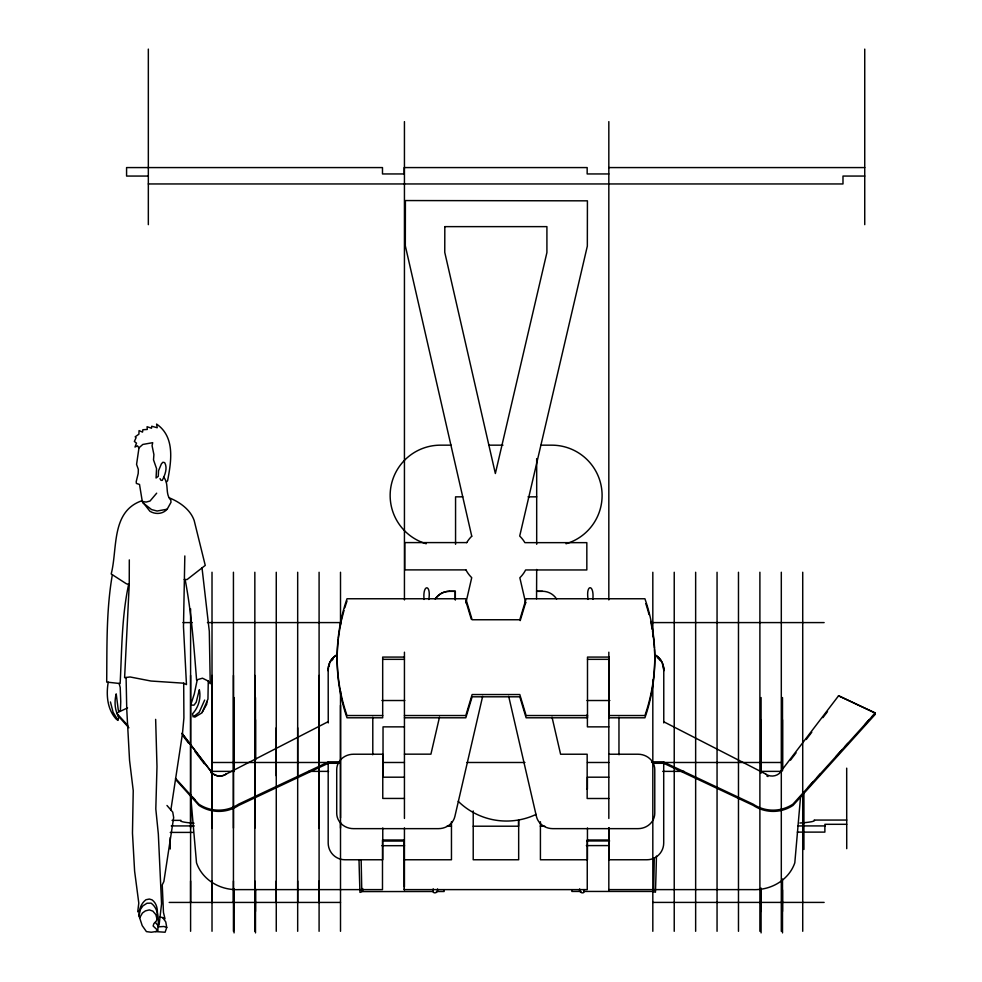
<?xml version="1.0" encoding="UTF-8"?>
<svg xmlns="http://www.w3.org/2000/svg" width="982" height="982" viewBox="0 0 982 982"><rect width="100%" height="100%" fill="white"/><g stroke="black" fill="none" stroke-linecap="round" stroke-linejoin="round"><path stroke-width="1.47" d="M190.594 902.409L190.594 881.001M212.014 902.409L212.014 881.001M233.434 902.409L233.434 881.001M234.072 911.443L234.072 889.913M234.072 767.126L234.072 719.72M254.841 902.433L254.841 881.026M255.492 911.443L255.492 889.913M255.492 759.651L255.492 719.72M276.261 902.433L276.261 881.026M297.681 902.433L297.681 881.026M319.089 902.433L319.089 881.026M340.508 705.322L340.508 931.304M761.087 911.443L761.087 889.913M761.087 772.625L761.087 719.72M782.507 911.443L782.507 889.913M782.507 767.126L782.507 719.72M184.825 555.947L183.474 626.725L186.47 684.601L183.695 683.19L150.983 681.029L130.066 676.966L124.604 677.678L129.243 584.474L129.305 559.9M424.077 599.462C422.407 584.106 431.331 583.738 428.815 599.499M185.132 579.54C191.453 612.694 193.945 646.524 196.572 679.925L202.464 678.206L208.27 681.066L207.951 699.123L201.985 712.834L194.804 717.155L194.289 716.16L199.211 712.245L204.661 700.068M654.258 858.452L653.631 891.73L655.436 892.245A219.219 8.752 89.9 0 0 656.442 856.083M588.095 599.425C585.567 583.664 594.491 584.02 592.833 599.376M583.946 889.582C585.861 894.958 578.251 893.117 579.662 888.882M437.53 888.943C438.696 893.829 430.963 894.553 433.222 888.82M139.051 916.01C138.806 909.872 140.917 903.538 145.962 899.733L149.338 899.046L152.001 899.831C158.605 904.717 157.795 913.542 156.568 920.735L153.867 923.632L153.131 926.001L157.709 930.371L155.708 931.611L151.228 932.237L146.428 931.611L142.218 925.645L139.051 916.01L140.291 909.676L142.844 905.92L146.969 903.256L151.093 903.145C159.28 909.136 158.912 921.276 157.709 930.371M206.957 701.406L206.711 704.254L202.341 711.999M800.625 796.021L794.806 862.822A42.152 38.016 0 0 1 752.335 889.618L608.828 889.618M156.678 493.185L150.013 501.041L146.146 502.06L142.991 501.606L142.157 500.648C110.794 511.229 117.754 548.557 111.199 573.954L112.341 574.716C106.179 610.203 107.05 646.266 106.694 682.085L120.135 683.558C121.878 650.477 121.621 616.77 128.667 584.327M108.241 682.171C105.995 694.949 107.259 709.986 116.735 719.622L117.644 719.708M170.868 809.966L182.48 733.493L183.904 717.989L183.695 683.19M439.506 717.081L430.926 754.164L404.437 754.164M465.91 602.874L471.728 577.662A32.995 30.319 0 0 1 465.971 569.953M482.653 696.312L454.887 816.435A16.78 15.417 0 0 1 438.475 828.648L353.495 828.648A16.78 15.417 0 0 1 336.716 813.243L336.716 769.643A16.78 15.417 0 0 1 353.495 754.225L382.771 754.225L382.771 798.44L404.437 798.44M520.215 620.612L525.701 602.42M160.029 917.004L162.717 917.605L165.762 921.902L166.744 927.474L165.111 932.237L155.708 931.611M159.992 478.639L161.036 480.345L162.288 480.345C164.878 475.055 167.799 468.267 164.694 462.645L162.877 462.227L161.355 463.934L158.532 470.759L158.262 476.344L156.064 477.988L156.555 468.635L153.511 459.834L153.904 454.592L152.075 445.718L152.701 442.673L142.795 444.453L138.978 447.829L136.572 464.425L138.339 469.371L138.216 473.434L136.203 481.683L136.4 483.439L139.518 484.445L142.157 500.648M197.259 679.728L194.289 693.943L191.06 703.922L191.723 705.113L194.006 705.162L196.228 702.204L199.334 689.708C201.187 698.276 198.487 707.421 192.546 713.804L193.147 716.909L194.289 716.16M141.715 500.783L149.902 511.254C155.475 514.617 162.656 514.224 167.161 509.228L171.003 502.318L170.819 500.145C164.743 493.786 169.358 483.88 163.761 477.289M139.64 917.875L142.451 913.002L145.397 910.891L149.325 909.897L152.861 911.112L155.868 914.659L156.911 918.649M790.522 760.129L796.071 752.838M806.247 739.495L811.795 732.216M822.891 717.658L827.519 711.594M166.437 482.076L167.591 480.738C171.261 461.528 175.361 437.015 156.592 424.077L157.23 427.747L151.707 426.237L151.535 428.226L147.067 426.716L147.288 429.453L142.869 429.735L142.537 432.105L139.063 430.595L138.904 434.179L135.16 436.83L136.105 437.628L134.374 441.47L136.498 443.164L134.988 447.043L137.443 445.816L138.978 447.829M808.186 787.306L813.329 781.623M817.331 777.192L820.449 773.742M835.682 756.877L841.721 750.187M844.766 746.811L847.871 743.374M865.142 724.25L869.205 719.745M872.2 716.443L875.306 712.993L838.616 695.735L779.303 773.46A11.379 11.379 0 0 1 765.776 774.172M875.306 714.282L793.014 805.412A35.99 35.99 0 0 1 753.292 805.412L663.771 763.296L653.042 763.296M226.044 774.172L328.246 721.635M127.574 707.887L116.576 713.067L127.758 725.44M139.297 911.149L137.726 911.812L138.793 903.084L134.608 871.12L132.472 833.092L133.233 790.584L129.55 760.35L126.752 709.286L126.089 677.482M586.745 789.16L587.408 789.049L587.408 777.192L608.828 777.192M167.161 509.228L157.095 511.021L151.596 509.597L142.586 502.538M158.176 926.861L163.884 926.48L166.744 927.474M608.828 167.578L864.737 167.578M608.828 173.949L587.162 173.949L587.162 167.578L404.154 167.578L404.154 173.949L382.489 173.949L382.489 167.578L126.58 167.578L126.58 176.06L148.331 176.06M864.737 176.06L842.986 176.06L842.986 183.953L148.331 183.953M451.168 445.165L440.501 445.165A50.328 50.328 0 0 0 426.213 543.758M489.269 445.165L502.98 445.165M541.082 445.165L551.749 445.165A50.328 50.328 0 0 1 566.037 543.758M462.78 496.843L455.562 496.843L455.562 544.298M528.021 496.843L536.688 496.843M466.72 542.592L404.78 542.592L404.78 569.891L465.971 569.891M435.345 598.934A16.78 16.78 0 0 1 449.425 591.274L455.329 591.274L455.329 600.076M536.688 591.274L542.58 591.274A16.78 16.78 0 0 1 556.598 598.995M449.302 591.336L455.267 591.336L455.206 598.787M536.553 591.336L542.518 591.336M182.947 622.588L192.128 622.588M207.423 622.588L340.508 622.588M652.821 622.588L824.144 622.588M404.437 657.081L382.685 657.081L382.685 717.793L347.014 717.793A179.841 178.822 0 0 1 338.274 639.626M382.685 659.339L404.437 659.339M587.494 659.339L609.245 659.339M381.924 700.522L404.768 700.522M586.99 700.522L609.834 700.522M382.685 715.534L347.014 715.534A179.841 178.822 0 0 1 347.014 598.762L465.812 598.762L472.133 619.752L519.797 619.752L526.119 598.762L644.916 598.762A179.841 178.822 0 0 1 644.916 715.534L609.245 715.534M404.437 715.534L465.812 715.534L472.133 694.544L519.797 694.544L526.119 715.534L587.494 715.534M404.437 717.793L465.812 717.793L472.133 696.803L519.797 696.803L526.119 717.793L587.494 717.793L587.494 657.081L609.245 657.081L609.245 717.793L644.916 717.793A179.841 178.822 0 0 0 654.491 649.507M404.437 726.864L383.029 726.864L383.029 777.192L404.437 777.192M608.828 726.864L587.408 726.864L587.408 715.301L586.745 715.178M608.828 754.225L637.993 754.225A16.78 15.417 0 0 1 654.773 769.643L654.773 813.243A16.78 15.417 0 0 1 637.993 828.648L552.829 828.648A16.78 15.417 0 0 1 536.418 816.435L508.688 696.312M338.704 762.069L328.123 762.069L238.589 804.184A35.99 35.99 0 0 1 198.867 804.184L175.508 778.309M651.545 762.069L663.636 762.069L753.169 804.184A35.99 35.99 0 0 0 792.891 804.184L875.183 713.067L838.493 695.808M212.014 762.486L338.9 762.486M383.103 762.486L404.437 762.486M466.978 762.486L524.94 762.486M587.469 762.486L608.828 762.486M651.778 762.486L781.868 762.486M338.974 763.296L328.246 763.296L238.712 805.412A35.99 35.99 0 0 1 198.99 805.412L175.631 779.536M211.326 771.373L232.648 771.373M308.79 771.373L328.589 771.373M662.727 771.373L684.049 771.373M760.203 771.373L781.525 771.373M608.828 798.501L587.162 798.501L587.162 754.225L560.587 754.225L552.019 717.155M172.059 820.375L180.934 820.363A38.814 3.277 0 0 0 194.019 823.223M846.717 820.056L814.164 820.068A38.814 3.277 0 0 1 799.839 823.026M846.717 824.303L824.88 824.315L824.88 832.11L797.323 832.122M171.261 825.923L194.301 825.923M797.801 825.923L825.334 825.923M446.957 826.206L451.462 826.206M473.214 826.206L518.545 826.206L518.545 820.105M540.296 826.206L544.801 826.206M170.242 832.417L193.196 832.405M608.828 840.003L587.248 840.003L587.248 889.618L404.068 889.618L404.068 840.003L382.489 840.003L382.489 889.618L238.982 889.618A42.152 38.016 0 0 1 196.51 862.822L190.557 794.499M382.98 841.058L403.872 841.046M587.076 840.96L609.613 840.948M381.888 845.698L404.559 845.686M586.328 845.6L609.036 845.588M404.437 859.766L451.462 859.766L451.462 821.627M433.418 891.509L362.763 891.582L362.702 888.538M436.474 891.509L444.122 891.509A41.44 1.669 -90 0 0 444.232 890.134M580.988 891.435L571.868 891.447A41.44 1.657 89.9 0 1 571.769 890.073M584.02 891.435L652.674 891.46M169.186 902.433L340.508 902.433M652.821 902.409L824.144 902.409M184.223 579.503L187.059 579.564L205.25 565.399L194.19 520.57C190.434 509.572 179.657 502.035 169.358 497.874M129.243 584.474L126.334 583.75L112.341 574.716M663.636 721.709L765.837 774.111M162.717 917.605L165.001 918.821L163.466 912.413L162.239 884.88L163.871 881.554L173.667 817.515L172.746 812.139L166.977 805.473M192.902 797.372L194.927 799.618M117.717 715.412L128.9 727.785M155.377 922.405L158.077 925.731L159.096 925.056L161.564 903.796L158.335 834.025L155.807 808.984L156.985 766.586L155.647 719.364M182.063 733.358L212.591 773.399A11.379 11.379 0 0 0 226.179 774.111M181.94 733.419L212.517 773.46A11.379 11.379 0 0 0 226.106 774.172M182.983 735.862L188.544 743.141M195.013 751.635L204.256 763.763M210.737 772.257L212.591 774.688M208.27 681.066L210.234 683.742L209.301 631.291L202.022 567.903M465.812 601.021L471.299 619.212M119.08 683.374L120.209 687.388L120.749 701.737L120.405 710.673L119.669 711.373L118.331 710.391L116.207 693.857C114.219 701.627 114.71 710.011 118.712 717.069L118.036 720.383L113.09 712.22L110.438 701.946M525.665 602.96L519.846 577.76A32.995 30.319 0 0 0 525.628 569.953L586.831 569.953L586.831 542.653L524.879 542.653A32.995 30.319 0 0 0 519.699 536.074L587.334 246.114L587.42 200.831L405.394 200.561L405.32 245.844L471.741 536.172M361.167 860.097L361.793 891.865L359.977 892.393A219.219 8.813 90 0 1 359.031 860.49M846.693 768.157L846.729 848.681M170.242 837.585L170.242 849M864.737 49.1L864.737 224.657M803.927 793.358L803.927 849.455M802.724 572.236L802.724 931.28M782.507 697.551L782.507 770.833M782.507 878.988L782.507 932.9M781.304 572.236L781.304 931.28M761.087 697.551L761.087 773.03M761.087 888.059L761.087 932.9M759.896 572.236L759.896 931.28M738.476 572.26L738.476 931.304M717.056 572.26L717.056 931.304M695.649 572.26L695.649 931.304M674.229 572.26L674.229 931.304M663.771 722.924L663.771 669.552A16.78 16.78 0 0 0 655.375 655.031M663.709 762.069L663.709 842.986A16.78 16.78 0 0 1 646.929 859.766L609.11 859.766L609.11 827.936M652.821 572.26L652.821 636.618M652.821 680.072L652.821 931.304M618.967 717.228L618.967 753.685A8.384 8.384 0 0 0 619.041 754.777M608.828 121.621L608.828 599.916M608.828 652.195L608.828 818.448M608.828 827.875L608.828 890.122M587.445 827.936L587.445 859.766L540.419 859.766L540.419 821.738M536.688 458.606L536.688 544.298M536.688 569.462L536.553 598.787M518.668 820.105L518.668 859.766L473.214 859.766L473.214 810.936M404.437 121.621L404.437 599.916M404.437 652.195L404.437 818.448M404.437 827.875L404.437 886.807M404.437 889.078L404.437 890.122M382.771 827.936L382.771 859.766L344.952 859.766A16.78 16.78 0 0 1 328.184 842.986L328.184 762.069M372.792 717.228L372.792 753.685A8.384 8.384 0 0 1 372.718 754.777M340.508 572.26L340.508 624.847M340.508 691.218L340.508 817.896M340.508 822.315L340.508 828.121M328.246 669.552A16.78 16.78 0 0 1 336.63 655.031A16.78 16.78 0 0 0 328.184 669.626L328.246 722.924M319.089 572.26L319.089 931.304M319.089 675.444L319.089 828.121M297.681 572.26L297.681 931.304M297.681 727.797L297.681 775.768M276.261 572.26L276.261 931.304M276.261 727.797L276.261 775.768M255.492 697.551L255.492 760.117M255.492 888.796L255.492 932.9M254.841 572.26L254.841 931.304M254.841 675.444L254.841 828.121M234.072 697.551L234.072 771.545M234.072 888.796L234.072 932.9M233.434 572.236L233.434 931.28M233.434 675.42L233.434 828.096M212.014 572.236L212.014 931.28M212.014 675.42L212.014 828.096M190.594 608.815L190.594 931.28M190.594 675.42L190.594 828.096M148.331 49.1L148.331 224.657M338.434 638.214A179.841 178.822 0 0 1 341.257 621.471M341.564 620.084A179.841 178.822 0 0 1 344.031 610.473M344.829 607.76A179.841 178.822 0 0 1 347.014 601.021M645.825 603.709A179.841 178.822 0 0 1 649.028 614.572M650.673 621.471A179.841 178.822 0 0 1 652.281 629.806M652.514 631.205A179.841 178.822 0 0 1 654.405 648.083M466.72 542.653A32.995 30.319 0 0 1 471.741 536.233M536.123 814.385A69.022 69.022 0 0 1 458.238 801.324M655.252 655.092A16.78 16.78 0 0 1 663.636 669.626M435.284 598.995A16.78 16.78 0 0 1 449.363 591.336M657.203 657.535A16.78 16.78 0 0 1 660.297 660.641M662.494 664.433A16.78 16.78 0 0 1 663.771 670.853M328.246 670.853A16.78 16.78 0 0 1 328.393 668.656M328.81 666.508A16.78 16.78 0 0 1 329.522 664.433M331.707 660.641A16.78 16.78 0 0 1 333.156 658.983M767.985 776.529A11.379 11.379 0 0 1 766.881 776.013M444.821 226.633L444.76 252.362L495.358 473.52L546.913 252.534L546.913 226.633L444.821 226.633"/></g></svg>
